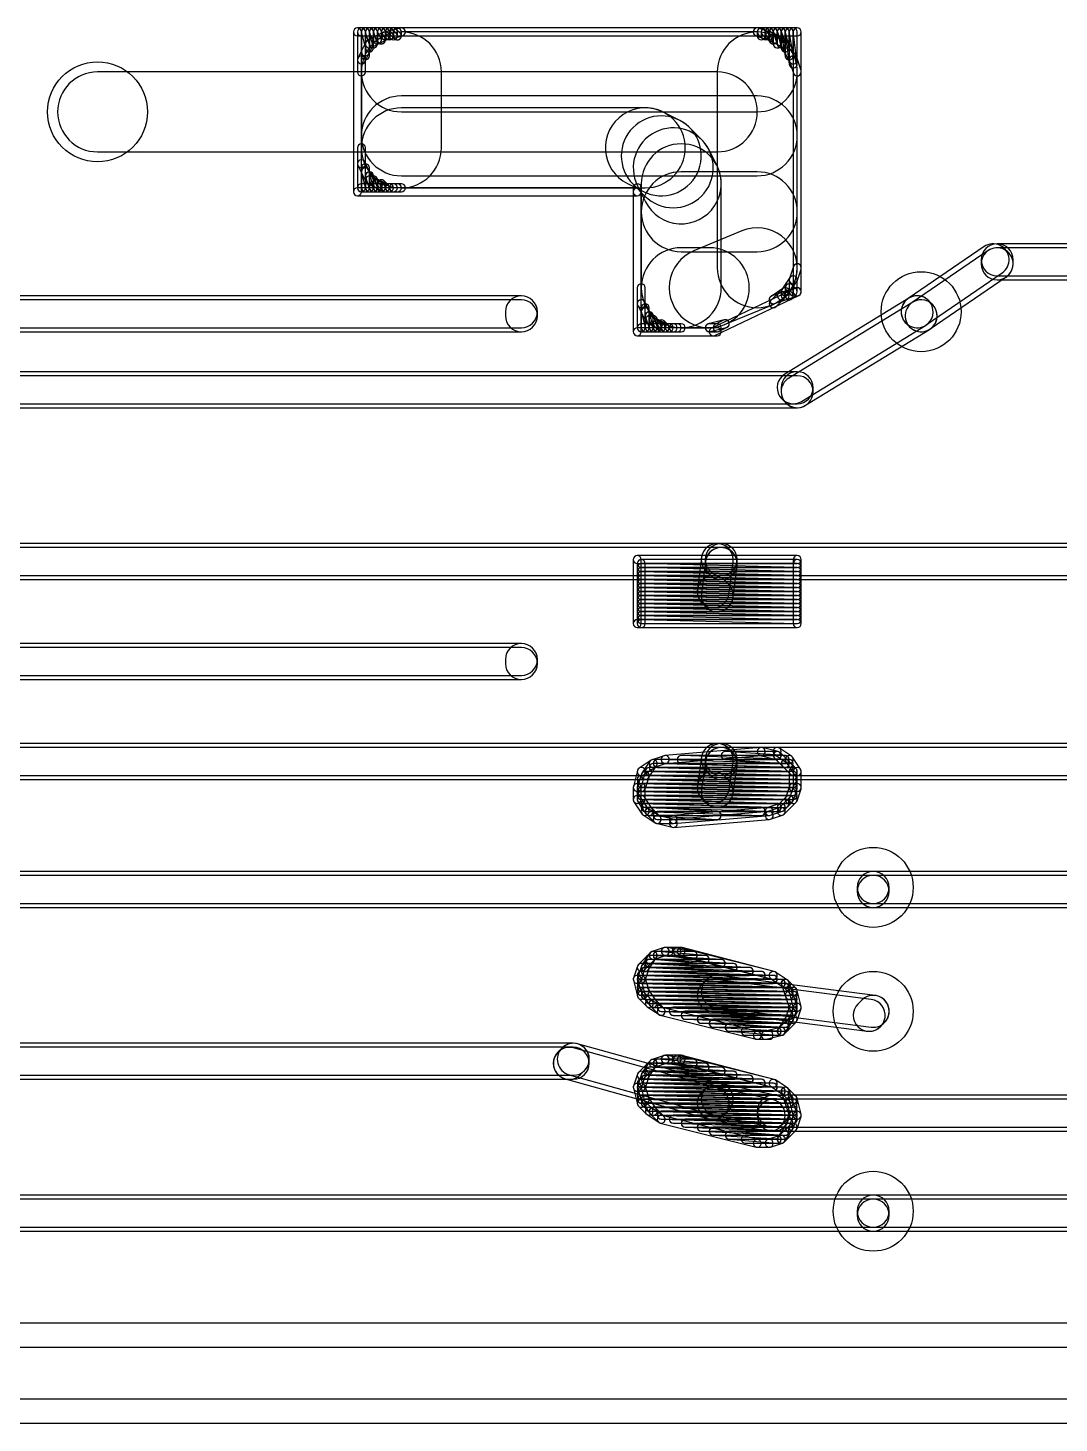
# Model space of a CAD drawing. Extents: x 2.7 to 76.1, y 3.1 to 47.6.
# Drawn here: x 41.32 to 47.87, y 37.28 to 46.14 of the extents above; entities that cross this region are included whole.
import ezdxf

# ---------------------------------------------------------------- set-up
doc = ezdxf.new("R2010")
doc.units = 0

msp = doc.modelspace()

# ---------------------------------------------------------------- linework, layer by layer
for points in [[(46.2026, 46.1423), (43.4086, 46.1423, 1), (43.4086, 46.09145), (46.2026, 46.09145, 1)], [(43.383175, 46.116875), (43.383175, 45.100875, 1), (43.434025, 45.100875), (43.434025, 46.116875, 1)], [(43.688, 46.1423), (43.434, 46.1423, 1), (43.434, 46.09145), (43.688, 46.09145, 1)], [(43.408575, 46.116875), (43.408575, 45.862875, 1), (43.459425, 45.862875), (43.459425, 46.116875, 1)], [(43.43473, 46.110705), (43.46013, 46.009105, 1), (43.509465, 46.02144), (43.484065, 46.12304, 1)], [(43.484825, 45.964475), (43.484825, 46.116875, 1), (43.433975, 46.116875), (43.433975, 45.964475, 1)], [(43.433975, 46.116875), (43.433975, 45.989875, 1), (43.484825, 45.989875), (43.484825, 46.116875, 1)], [(43.484825, 45.989875), (43.484825, 46.116875, 1), (43.433975, 46.116875), (43.433975, 45.989875, 1)], [(45.9486, 46.1169), (43.688, 46.1169, 1), (43.688, 45.60885), (45.9486, 45.60885, 1)], [(43.433975, 45.862875), (43.433975, 45.380275, 1), (43.942025, 45.380275), (43.942025, 45.862875, 1)], [(43.460675, 46.10883), (43.486075, 46.03263, 1), (43.53432, 46.048715), (43.50892, 46.124915, 1)], [(43.49617, 46.01793), (43.59777, 46.06873, 1), (43.575025, 46.114215), (43.473425, 46.063415, 1)], [(43.510225, 46.015275), (43.510225, 46.116875, 1), (43.459375, 46.116875), (43.459375, 46.015275, 1)], [(43.487455, 46.1055), (43.512855, 46.0547, 1), (43.55834, 46.077445), (43.53294, 46.128245, 1)], [(43.535625, 46.040675), (43.535625, 46.116875, 1), (43.484775, 46.116875), (43.484775, 46.040675, 1)], [(43.512855, 46.1055), (43.538255, 46.0547, 1), (43.58374, 46.077445), (43.55834, 46.128245, 1)], [(43.561025, 46.066075), (43.561025, 46.116875, 1), (43.510175, 46.116875), (43.510175, 46.066075, 1)], [(43.54302, 46.098895), (43.56842, 46.073495, 1), (43.604375, 46.10945), (43.578975, 46.13485, 1)], [(43.586425, 46.066075), (43.586425, 46.116875, 1), (43.535575, 46.116875), (43.535575, 46.066075, 1)], [(43.592565, 46.066805), (43.694165, 46.092205, 1), (43.68183, 46.14154), (43.58023, 46.11614, 1)], [(43.56842, 46.098895), (43.59382, 46.073495, 1), (43.629775, 46.10945), (43.604375, 46.13485, 1)], [(43.611825, 46.091475), (43.611825, 46.116875, 1), (43.560975, 46.116875), (43.560975, 46.091475, 1)], [(43.59382, 46.098895), (43.61922, 46.073495, 1), (43.655175, 46.10945), (43.629775, 46.13485, 1)], [(43.637225, 46.091475), (43.637225, 46.116875, 1), (43.586375, 46.116875), (43.586375, 46.091475, 1)], [(43.61922, 46.098895), (43.64462, 46.073495, 1), (43.680575, 46.10945), (43.655175, 46.13485, 1)], [(43.662625, 46.091475), (43.662625, 46.116875, 1), (43.611775, 46.116875), (43.611775, 46.091475, 1)], [(43.688025, 46.091475), (43.688025, 46.116875, 1), (43.637175, 46.116875), (43.637175, 46.091475, 1)], [(46.202625, 44.618275), (46.202625, 45.862875, 1), (45.694575, 45.862875), (45.694575, 44.618275, 1)], [(45.940555, 46.09275), (46.016755, 46.06735, 1), (46.03284, 46.115595), (45.95664, 46.140995, 1)], [(46.2026, 46.1423), (45.9486, 46.1423, 1), (45.9486, 46.09145), (46.2026, 46.09145, 1)], [(45.95602, 46.098895), (45.98142, 46.073495, 1), (46.017375, 46.10945), (45.991975, 46.13485, 1)], [(45.999425, 46.091475), (45.999425, 46.116875, 1), (45.948575, 46.116875), (45.948575, 46.091475, 1)], [(45.948575, 46.116875), (45.948575, 46.091475, 1), (45.999425, 46.091475), (45.999425, 46.116875, 1)], [(45.999425, 46.091475), (45.999425, 46.116875, 1), (45.948575, 46.116875), (45.948575, 46.091475, 1)], [(45.98142, 46.098895), (46.00682, 46.073495, 1), (46.042775, 46.10945), (46.017375, 46.13485, 1)], [(46.024825, 46.091475), (46.024825, 46.116875, 1), (45.973975, 46.116875), (45.973975, 46.091475, 1)], [(46.002055, 46.1055), (46.027455, 46.0547, 1), (46.07294, 46.077445), (46.04754, 46.128245, 1)], [(46.013425, 46.06873), (46.115025, 46.01793, 1), (46.13777, 46.063415), (46.03617, 46.114215, 1)], [(46.050225, 46.091475), (46.050225, 46.116875, 1), (45.999375, 46.116875), (45.999375, 46.091475, 1)], [(46.026075, 46.10883), (46.051475, 46.03263, 1), (46.09972, 46.048715), (46.07432, 46.124915, 1)], [(46.075625, 46.066075), (46.075625, 46.116875, 1), (46.024775, 46.116875), (46.024775, 46.066075, 1)], [(46.051475, 46.10883), (46.076875, 46.03263, 1), (46.12512, 46.048715), (46.09972, 46.124915, 1)], [(46.101025, 46.040675), (46.101025, 46.116875, 1), (46.050175, 46.116875), (46.050175, 46.040675, 1)], [(46.07633, 46.110705), (46.10173, 46.009105, 1), (46.151065, 46.02144), (46.125665, 46.12304, 1)], [(46.126425, 46.040675), (46.126425, 46.116875, 1), (46.075575, 46.116875), (46.075575, 46.040675, 1)], [(46.10132, 46.112695), (46.12672, 45.960295, 1), (46.176875, 45.96865), (46.151475, 46.12105, 1)], [(46.151825, 46.015275), (46.151825, 46.116875, 1), (46.100975, 46.116875), (46.100975, 46.015275, 1)], [(46.12657, 46.11372), (46.15197, 45.91052, 1), (46.202425, 45.916825), (46.177025, 46.120025, 1)], [(46.177225, 45.964475), (46.177225, 46.116875, 1), (46.126375, 46.116875), (46.126375, 45.964475, 1)], [(46.202625, 45.913675), (46.202625, 46.116875, 1), (46.151775, 46.116875), (46.151775, 45.913675, 1)], [(46.228025, 44.465875), (46.228025, 46.116875, 1), (46.177175, 46.116875), (46.177175, 44.465875, 1)], [(46.228025, 45.862875), (46.228025, 46.116875, 1), (46.177175, 46.116875), (46.177175, 45.862875, 1)], [(43.45674, 45.9277), (43.50754, 46.0293, 1), (43.462055, 46.052045), (43.411255, 45.950445, 1)], [(46.103655, 46.0293), (46.154455, 45.9277, 1), (46.19994, 45.950445), (46.14914, 46.052045, 1)], [(43.459425, 45.862875), (43.459425, 45.939075, 1), (43.408575, 45.939075), (43.408575, 45.862875, 1)], [(46.153075, 45.93103), (46.178475, 45.85483, 1), (46.22672, 45.870915), (46.20132, 45.947115, 1)], [(41.7576, 45.35485), (45.6946, 45.35485, 1), (45.6946, 45.8629), (41.7576, 45.8629, 1)], [(43.688, 45.20245), (45.9486, 45.20245, 1), (45.9486, 45.7105), (43.688, 45.7105, 1)], [(43.688, 45.12625), (45.2374, 45.12625, 1), (45.2374, 45.6343), (43.688, 45.6343, 1)], [(45.123795, 45.153065), (45.225395, 45.102265, 1), (45.4526, 45.55668), (45.351, 45.60748, 1)], [(45.159375, 45.14985), (45.235575, 45.07365, 1), (45.59482, 45.432895), (45.51862, 45.509095, 1)], [(45.18799, 45.13967), (45.23879, 45.03807, 1), (45.693205, 45.265275), (45.642405, 45.366875, 1)], [(43.459425, 45.278675), (43.459425, 45.380275, 1), (43.408575, 45.380275), (43.408575, 45.278675, 1)], [(43.408575, 45.380275), (43.408575, 45.126275, 1), (43.459425, 45.126275), (43.459425, 45.380275, 1)], [(45.211975, 45.151675), (45.211975, 44.491275, 1), (45.720025, 44.491275), (45.720025, 45.151675, 1)], [(43.50754, 45.188445), (43.45674, 45.290045, 1), (43.411255, 45.2673), (43.462055, 45.1657, 1)], [(43.43473, 45.221705), (43.46013, 45.120105, 1), (43.509465, 45.13244), (43.484065, 45.23404, 1)], [(43.484825, 45.126275), (43.484825, 45.253275, 1), (43.433975, 45.253275), (43.433975, 45.126275, 1)], [(43.433975, 45.253275), (43.433975, 45.126275, 1), (43.484825, 45.126275), (43.484825, 45.253275, 1)], [(43.484825, 45.126275), (43.484825, 45.227875, 1), (43.433975, 45.227875), (43.433975, 45.126275, 1)], [(43.460675, 45.19443), (43.486075, 45.11823, 1), (43.53432, 45.134315), (43.50892, 45.210515, 1)], [(43.510225, 45.126275), (43.510225, 45.202475, 1), (43.459375, 45.202475), (43.459375, 45.126275, 1)], [(45.466, 44.71985), (45.9486, 44.71985, 1), (45.9486, 45.2279), (45.466, 45.2279, 1)], [(43.4086, 45.07545), (45.1866, 45.07545, 1), (45.1866, 45.1263), (43.4086, 45.1263, 1)], [(43.434, 45.10085), (43.688, 45.10085, 1), (43.688, 45.1517), (43.434, 45.1517, 1)], [(43.59777, 45.149015), (43.49617, 45.199815, 1), (43.473425, 45.15433), (43.575025, 45.10353, 1)], [(43.487455, 45.1657), (43.512855, 45.1149, 1), (43.55834, 45.137645), (43.53294, 45.188445, 1)], [(43.535625, 45.126275), (43.535625, 45.177075, 1), (43.484775, 45.177075), (43.484775, 45.126275, 1)], [(43.51762, 45.133695), (43.54302, 45.108295, 1), (43.578975, 45.14425), (43.553575, 45.16965, 1)], [(43.561025, 45.126275), (43.561025, 45.151675, 1), (43.510175, 45.151675), (43.510175, 45.126275, 1)], [(43.54302, 45.133695), (43.56842, 45.108295, 1), (43.604375, 45.14425), (43.578975, 45.16965, 1)], [(43.586425, 45.126275), (43.586425, 45.151675, 1), (43.535575, 45.151675), (43.535575, 45.126275, 1)], [(43.5864, 45.10085), (43.6118, 45.10085, 1), (43.6118, 45.1517), (43.5864, 45.1517, 1)], [(43.688, 45.1517), (43.5864, 45.1517, 1), (43.5864, 45.10085), (43.688, 45.10085, 1)], [(43.6118, 45.10085), (43.6372, 45.10085, 1), (43.6372, 45.1517), (43.6118, 45.1517, 1)], [(43.6372, 45.10085), (43.6626, 45.10085, 1), (43.6626, 45.1517), (43.6372, 45.1517, 1)], [(45.212025, 45.100875), (45.212025, 45.126275, 1), (45.161175, 45.126275), (45.161175, 45.100875, 1)], [(45.161175, 45.126275), (45.161175, 45.100875, 1), (45.212025, 45.100875), (45.212025, 45.126275, 1)], [(45.161175, 45.100875), (45.161175, 44.211875, 1), (45.212025, 44.211875), (45.212025, 45.100875, 1)], [(45.7415, 44.25679), (46.0463, 44.38379, 1), (45.850895, 44.852755), (45.546095, 44.725755, 1)], [(47.38981, 44.752945), (46.90721, 44.422745, 1), (47.021985, 44.255), (47.504585, 44.5852, 1)], [(51.1302, 44.7707), (47.4726, 44.7707, 1), (47.4726, 44.56745), (51.1302, 44.56745, 1)], [(47.370975, 44.669075), (47.370975, 44.643675, 1), (47.574225, 44.643675), (47.574225, 44.669075, 1)], [(45.466, 44.23725), (45.6438, 44.23725, 1), (45.6438, 44.7453), (45.466, 44.7453, 1)], [(47.047385, 44.2296), (47.529985, 44.5598, 1), (47.41521, 44.727545), (46.93261, 44.397345, 1)], [(47.4726, 44.54205), (51.1302, 44.54205, 1), (51.1302, 44.7453), (47.4726, 44.7453, 1)], [(46.178475, 44.626315), (46.153075, 44.550115, 1), (46.20132, 44.53403), (46.22672, 44.61023, 1)], [(46.228025, 44.465875), (46.228025, 44.618275, 1), (46.177175, 44.618275), (46.177175, 44.465875, 1)], [(45.237425, 44.389675), (45.237425, 44.491275, 1), (45.186575, 44.491275), (45.186575, 44.389675, 1)], [(45.186575, 44.491275), (45.186575, 44.237275, 1), (45.237425, 44.237275), (45.237425, 44.491275, 1)], [(46.156045, 44.556175), (46.105245, 44.479975, 1), (46.14755, 44.45177), (46.19835, 44.52797, 1)], [(46.13382, 44.473295), (46.15922, 44.447895, 1), (46.195175, 44.48385), (46.169775, 44.50925, 1)], [(46.177225, 44.440475), (46.177225, 44.491275, 1), (46.126375, 44.491275), (46.126375, 44.440475, 1)], [(46.202625, 44.465875), (46.202625, 44.542075, 1), (46.151775, 44.542075), (46.151775, 44.465875, 1)], [(44.45, 44.4405), (39.0652, 44.4405, 1), (39.0652, 44.23725), (44.45, 44.23725, 1)], [(39.0652, 44.21185), (44.45, 44.21185, 1), (44.45, 44.4151), (39.0652, 44.4151, 1)], [(44.551625, 44.313475), (44.551625, 44.338875, 1), (44.348375, 44.338875), (44.348375, 44.313475, 1)], [(45.28554, 44.299445), (45.23474, 44.401045, 1), (45.189255, 44.3783), (45.240055, 44.2767, 1)], [(45.68013, 44.188915), (46.21353, 44.442915, 1), (46.191665, 44.48883), (45.658265, 44.23483, 1)], [(46.05824, 44.39095), (46.21064, 44.44175, 1), (46.194555, 44.489995), (46.042155, 44.439195, 1)], [(46.068175, 44.371695), (46.118975, 44.422495, 1), (46.08302, 44.45845), (46.03222, 44.40765, 1)], [(46.112295, 44.487025), (46.036095, 44.436225, 1), (46.0643, 44.39392), (46.1405, 44.44472, 1)], [(46.91149, 44.42552), (46.12409, 43.94292, 1), (46.230305, 43.769625), (47.017705, 44.252225, 1)], [(46.101, 44.41505), (46.1264, 44.41505, 1), (46.1264, 44.4659), (46.101, 44.4659, 1)], [(46.255705, 43.744225), (47.043105, 44.226825, 1), (46.93689, 44.40012), (46.14949, 43.91752, 1)], [(46.10842, 44.447895), (46.13382, 44.422495, 1), (46.169775, 44.45845), (46.144375, 44.48385, 1)], [(46.151825, 44.440475), (46.151825, 44.465875, 1), (46.100975, 44.465875), (46.100975, 44.440475, 1)], [(47.061855, 44.38533), (47.036455, 44.41073, 1), (46.89274, 44.267015), (46.91814, 44.241615, 1)], [(46.89274, 44.267015), (46.91814, 44.241615, 1), (47.061855, 44.38533), (47.036455, 44.41073, 1)], [(45.21273, 44.332705), (45.23813, 44.231105, 1), (45.287465, 44.24344), (45.262065, 44.34504, 1)], [(45.262825, 44.237275), (45.262825, 44.364275, 1), (45.211975, 44.364275), (45.211975, 44.237275, 1)], [(45.211975, 44.364275), (45.211975, 44.237275, 1), (45.262825, 44.237275), (45.262825, 44.364275, 1)], [(45.262825, 44.237275), (45.262825, 44.338875, 1), (45.211975, 44.338875), (45.211975, 44.237275, 1)], [(45.238675, 44.30543), (45.264075, 44.22923, 1), (45.31232, 44.245315), (45.28692, 44.321515, 1)], [(45.288225, 44.237275), (45.288225, 44.313475, 1), (45.237375, 44.313475), (45.237375, 44.237275, 1)], [(45.1866, 44.18645), (45.6946, 44.18645, 1), (45.6946, 44.2373), (45.1866, 44.2373, 1)], [(45.212, 44.21185), (45.466, 44.21185, 1), (45.466, 44.2627), (45.212, 44.2627, 1)], [(45.37577, 44.260015), (45.27417, 44.310815, 1), (45.251425, 44.26533), (45.353025, 44.21453, 1)], [(45.265455, 44.2767), (45.290855, 44.2259, 1), (45.33634, 44.248645), (45.31094, 44.299445, 1)], [(45.313625, 44.237275), (45.313625, 44.288075, 1), (45.262775, 44.288075), (45.262775, 44.237275, 1)], [(45.29562, 44.244695), (45.32102, 44.219295, 1), (45.356975, 44.25525), (45.331575, 44.28065, 1)], [(45.339025, 44.237275), (45.339025, 44.262675, 1), (45.288175, 44.262675), (45.288175, 44.237275, 1)], [(45.32102, 44.244695), (45.34642, 44.219295, 1), (45.382375, 44.25525), (45.356975, 44.28065, 1)], [(45.364425, 44.237275), (45.364425, 44.262675, 1), (45.313575, 44.262675), (45.313575, 44.237275, 1)], [(45.3644, 44.21185), (45.3898, 44.21185, 1), (45.3898, 44.2627), (45.3644, 44.2627, 1)], [(45.466, 44.2627), (45.3644, 44.2627, 1), (45.3644, 44.21185), (45.466, 44.21185, 1)], [(45.3898, 44.21185), (45.4152, 44.21185, 1), (45.4152, 44.2627), (45.3898, 44.2627, 1)], [(45.4152, 44.21185), (45.4406, 44.21185, 1), (45.4406, 44.2627), (45.4152, 44.2627, 1)], [(45.73923, 44.28734), (45.63763, 44.26194, 1), (45.649965, 44.212605), (45.751565, 44.238005, 1)], [(45.6438, 44.21185), (45.6946, 44.21185, 1), (45.6946, 44.2627), (45.6438, 44.2627, 1)], [(45.70597, 44.21453), (45.75677, 44.23993, 1), (45.734025, 44.285415), (45.683225, 44.260015, 1)], [(46.2026, 43.9579), (38.5826, 43.9579, 1), (38.5826, 43.75465), (46.2026, 43.75465, 1)], [(38.5826, 43.72925), (46.2026, 43.72925, 1), (46.2026, 43.9325), (38.5826, 43.9325, 1)], [(46.304225, 43.830875), (46.304225, 43.856275, 1), (46.100975, 43.856275), (46.100975, 43.830875, 1)], [(45.72, 42.8657), (36.6776, 42.8657, 1), (36.6776, 42.66245), (45.72, 42.66245, 1)], [(36.6776, 42.63705), (45.72, 42.63705, 1), (45.72, 42.8403), (36.6776, 42.8403, 1)], [(45.593755, 42.77668), (45.568355, 42.57348, 1), (45.77004, 42.548265), (45.79544, 42.751465, 1)], [(45.593755, 42.77668), (45.568355, 42.57348, 1), (45.77004, 42.548265), (45.79544, 42.751465, 1)], [(45.79544, 42.522865), (45.82084, 42.726065, 1), (45.619155, 42.75128), (45.593755, 42.54808, 1)], [(45.79544, 42.522865), (45.82084, 42.726065, 1), (45.619155, 42.75128), (45.593755, 42.54808, 1)], [(45.791855, 42.81053), (45.766455, 42.83593, 1), (45.62274, 42.692215), (45.64814, 42.666815, 1)], [(45.821625, 42.738675), (45.821625, 42.764075, 1), (45.618375, 42.764075), (45.618375, 42.738675, 1)], [(49.8602, 42.8657), (45.72, 42.8657, 1), (45.72, 42.66245), (49.8602, 42.66245, 1)], [(45.72, 42.63705), (49.8602, 42.63705, 1), (49.8602, 42.8403), (45.72, 42.8403, 1)], [(46.2026, 42.7895), (45.1866, 42.7895, 1), (45.1866, 42.73865), (46.2026, 42.73865, 1)], [(45.161175, 42.764075), (45.161175, 42.357675, 1), (45.212025, 42.357675), (45.212025, 42.764075, 1)], [(46.20325, 42.71329), (45.21265, 42.73869, 1), (45.211345, 42.687855), (46.201945, 42.662455, 1)], [(46.2026, 42.7641), (45.212, 42.7641, 1), (45.212, 42.71325), (46.2026, 42.71325, 1)], [(45.186575, 42.738675), (45.186575, 42.357675, 1), (45.237425, 42.357675), (45.237425, 42.738675, 1)], [(45.212, 42.68785), (46.2026, 42.68785, 1), (46.2026, 42.7387), (45.212, 42.7387, 1)], [(46.228025, 42.357675), (46.228025, 42.764075, 1), (46.177175, 42.764075), (46.177175, 42.357675, 1)], [(46.228025, 42.357675), (46.228025, 42.738675, 1), (46.177175, 42.738675), (46.177175, 42.357675, 1)], [(46.20325, 42.68789), (45.21265, 42.71329, 1), (45.211345, 42.662455), (46.201945, 42.637055, 1)], [(46.20325, 42.66249), (45.21265, 42.68789, 1), (45.211345, 42.637055), (46.201945, 42.611655, 1)], [(46.20325, 42.63709), (45.21265, 42.66249, 1), (45.211345, 42.611655), (46.201945, 42.586255, 1)], [(45.212, 42.66245), (46.2026, 42.66245, 1), (46.2026, 42.7133), (45.212, 42.7133, 1)], [(45.212, 42.63705), (46.2026, 42.63705, 1), (46.2026, 42.6879), (45.212, 42.6879, 1)], [(45.212, 42.61165), (46.2026, 42.61165, 1), (46.2026, 42.6625), (45.212, 42.6625, 1)], [(45.59734, 42.489015), (45.62274, 42.463615, 1), (45.766455, 42.60733), (45.741055, 42.63273, 1)], [(46.20325, 42.61169), (45.21265, 42.63709, 1), (45.211345, 42.586255), (46.201945, 42.560855, 1)], [(46.20325, 42.58629), (45.21265, 42.61169, 1), (45.211345, 42.560855), (46.201945, 42.535455, 1)], [(46.20325, 42.56089), (45.21265, 42.58629, 1), (45.211345, 42.535455), (46.201945, 42.510055, 1)], [(46.20325, 42.53549), (45.21265, 42.56089, 1), (45.211345, 42.510055), (46.201945, 42.484655, 1)], [(45.212, 42.58625), (46.2026, 42.58625, 1), (46.2026, 42.6371), (45.212, 42.6371, 1)], [(46.2026, 42.6371), (45.212, 42.6371, 1), (45.212, 42.58625), (46.2026, 42.58625, 1)], [(45.212, 42.58625), (46.2026, 42.58625, 1), (46.2026, 42.6371), (45.212, 42.6371, 1)], [(45.212, 42.56085), (46.2026, 42.56085, 1), (46.2026, 42.6117), (45.212, 42.6117, 1)], [(45.212, 42.53545), (46.2026, 42.53545, 1), (46.2026, 42.5863), (45.212, 42.5863, 1)], [(45.212, 42.51005), (46.2026, 42.51005, 1), (46.2026, 42.5609), (45.212, 42.5609, 1)], [(46.20325, 42.51009), (45.21265, 42.53549, 1), (45.211345, 42.484655), (46.201945, 42.459255, 1)], [(46.20325, 42.48469), (45.21265, 42.51009, 1), (45.211345, 42.459255), (46.201945, 42.433855, 1)], [(46.20325, 42.45929), (45.21265, 42.48469, 1), (45.211345, 42.433855), (46.201945, 42.408455, 1)], [(45.212, 42.48465), (46.2026, 42.48465, 1), (46.2026, 42.5355), (45.212, 42.5355, 1)], [(45.212, 42.45925), (46.2026, 42.45925, 1), (46.2026, 42.5101), (45.212, 42.5101, 1)], [(45.212, 42.43385), (46.2026, 42.43385, 1), (46.2026, 42.4847), (45.212, 42.4847, 1)], [(45.1866, 42.33225), (46.2026, 42.33225, 1), (46.2026, 42.3831), (45.1866, 42.3831, 1)], [(46.20325, 42.43389), (45.21265, 42.45929, 1), (45.211345, 42.408455), (46.201945, 42.383055, 1)], [(46.20325, 42.40849), (45.21265, 42.43389, 1), (45.211345, 42.383055), (46.201945, 42.357655, 1)], [(45.212, 42.40845), (46.2026, 42.40845, 1), (46.2026, 42.4593), (45.212, 42.4593, 1)], [(45.212, 42.38305), (46.2026, 42.38305, 1), (46.2026, 42.4339), (45.212, 42.4339, 1)], [(45.212, 42.35765), (46.2026, 42.35765, 1), (46.2026, 42.4085), (45.212, 42.4085, 1)], [(45.212, 42.33225), (46.2026, 42.33225, 1), (46.2026, 42.3831), (45.212, 42.3831, 1)], [(44.45, 42.2307), (39.0652, 42.2307, 1), (39.0652, 42.02745), (44.45, 42.02745, 1)], [(39.0652, 42.00205), (44.45, 42.00205, 1), (44.45, 42.2053), (39.0652, 42.2053, 1)], [(44.551625, 42.103675), (44.551625, 42.129075, 1), (44.348375, 42.129075), (44.348375, 42.103675, 1)], [(45.72, 41.5957), (37.3126, 41.5957, 1), (37.3126, 41.39245), (45.72, 41.39245, 1)], [(45.593995, 41.508445), (45.568595, 41.330645, 1), (45.7698, 41.3019), (45.7952, 41.4797, 1)], [(45.593995, 41.508445), (45.568595, 41.330645, 1), (45.7698, 41.3019), (45.7952, 41.4797, 1)], [(45.791855, 41.54053), (45.766455, 41.56593, 1), (45.62274, 41.422215), (45.64814, 41.396815, 1)], [(49.53, 41.5957), (45.72, 41.5957, 1), (45.72, 41.39245), (49.53, 41.39245, 1)], [(45.618375, 41.494075), (45.618375, 41.468675, 1), (45.821625, 41.468675), (45.821625, 41.494075, 1)], [(37.3126, 41.36705), (45.72, 41.36705, 1), (45.72, 41.5703), (37.3126, 41.5703, 1)], [(45.274095, 41.489825), (45.197895, 41.439025, 1), (45.2261, 41.39672), (45.3023, 41.44752, 1)], [(45.267045, 41.482775), (45.216245, 41.406575, 1), (45.25855, 41.37837), (45.30935, 41.45457, 1)], [(45.356355, 41.518195), (45.280155, 41.492795, 1), (45.29624, 41.44455), (45.37244, 41.46995, 1)], [(45.356355, 41.518195), (45.280155, 41.492795, 1), (45.29624, 41.44455), (45.37244, 41.46995, 1)], [(46.15257, 41.468685), (45.31437, 41.494085, 1), (45.312825, 41.44326), (46.151025, 41.41786, 1)], [(45.3136, 41.44325), (46.1518, 41.44325, 1), (46.1518, 41.4941), (45.3136, 41.4941, 1)], [(45.971885, 41.57021), (45.362285, 41.51941, 1), (45.36651, 41.468735), (45.97611, 41.519535, 1)], [(45.971885, 41.57021), (45.362285, 41.51941, 1), (45.36651, 41.468735), (45.97611, 41.519535, 1)], [(46.15274, 41.49408), (45.46694, 41.51948, 1), (45.465055, 41.468665), (46.150855, 41.443265, 1)], [(45.466, 41.46865), (46.1264, 41.46865, 1), (46.1264, 41.5195), (45.466, 41.5195, 1)], [(45.7952, 41.2765), (45.8206, 41.4543, 1), (45.619395, 41.483045), (45.593995, 41.305245, 1)], [(45.7952, 41.2765), (45.8206, 41.4543, 1), (45.619395, 41.483045), (45.593995, 41.305245, 1)], [(45.72, 41.36705), (49.53, 41.36705, 1), (49.53, 41.5703), (45.72, 41.5703, 1)], [(46.12809, 41.51944), (45.74709, 41.54484, 1), (45.743705, 41.494105), (46.124705, 41.468705, 1)], [(45.7454, 41.49405), (46.0756, 41.49405, 1), (46.0756, 41.5449), (45.7454, 41.5449, 1)], [(46.081765, 41.54414), (45.980165, 41.56954, 1), (45.96783, 41.520205), (46.06943, 41.494805, 1)], [(46.0756, 41.5703), (45.974, 41.5703, 1), (45.974, 41.51945), (46.0756, 41.51945, 1)], [(46.144375, 41.48665), (46.093575, 41.53745, 1), (46.05762, 41.501495), (46.10842, 41.450695, 1)], [(46.1659, 41.515225), (46.0897, 41.566025, 1), (46.061495, 41.52372), (46.137695, 41.47292, 1)], [(46.195175, 41.43585), (46.144375, 41.48665, 1), (46.10842, 41.450695), (46.15922, 41.399895, 1)], [(46.22375, 41.431975), (46.17295, 41.508175, 1), (46.130645, 41.47997), (46.181445, 41.40377, 1)], [(45.18733, 41.42404), (45.16193, 41.32244, 1), (45.211265, 41.310105), (45.236665, 41.411705, 1)], [(45.213275, 41.400515), (45.187875, 41.324315, 1), (45.23612, 41.30823), (45.26152, 41.38443, 1)], [(46.177885, 41.39249), (45.238085, 41.41789, 1), (45.23671, 41.367055), (46.17651, 41.341655, 1)], [(45.2374, 41.36705), (46.1772, 41.36705, 1), (46.1772, 41.4179), (45.2374, 41.4179, 1)], [(46.177905, 41.41789), (45.263505, 41.44329, 1), (45.26209, 41.392455), (46.17649, 41.367055, 1)], [(45.2628, 41.39245), (46.1772, 41.39245, 1), (46.1772, 41.4433), (45.2628, 41.4433, 1)], [(45.2882, 41.41785), (46.1518, 41.41785, 1), (46.1518, 41.4687), (45.2882, 41.4687, 1)], [(46.177925, 41.443285), (45.288925, 41.468685, 1), (45.28747, 41.41786), (46.17647, 41.39246, 1)], [(45.59734, 41.244415), (45.62274, 41.219015, 1), (45.766455, 41.36273), (45.741055, 41.38813, 1)], [(46.202625, 41.316275), (46.202625, 41.417875, 1), (46.151775, 41.417875), (46.151775, 41.316275, 1)], [(46.228025, 41.316275), (46.228025, 41.417875, 1), (46.177175, 41.417875), (46.177175, 41.316275, 1)], [(45.161175, 41.316275), (45.161175, 41.240075, 1), (45.212025, 41.240075), (45.212025, 41.316275, 1)], [(46.177865, 41.36709), (45.212665, 41.39249, 1), (45.21133, 41.341655), (46.17653, 41.316255, 1)], [(46.177865, 41.34169), (45.212665, 41.36709, 1), (45.21133, 41.316255), (46.17653, 41.290855, 1)], [(46.177865, 41.31629), (45.212665, 41.34169, 1), (45.21133, 41.290855), (46.17653, 41.265455, 1)], [(46.177865, 41.29089), (45.212665, 41.31629, 1), (45.21133, 41.265455), (46.17653, 41.240055, 1)], [(45.212, 41.34165), (46.1772, 41.34165, 1), (46.1772, 41.3925), (45.212, 41.3925, 1)], [(45.212, 41.31625), (46.1772, 41.31625, 1), (46.1772, 41.3671), (45.212, 41.3671, 1)], [(45.212, 41.29085), (46.1772, 41.29085, 1), (46.1772, 41.3417), (45.212, 41.3417, 1)], [(45.186575, 41.316275), (45.186575, 41.240075, 1), (45.237425, 41.240075), (45.237425, 41.316275, 1)], [(45.212, 41.26545), (46.1772, 41.26545, 1), (46.1772, 41.3163), (45.212, 41.3163, 1)], [(46.17592, 41.23203), (46.20132, 41.30823, 1), (46.153075, 41.324315), (46.127675, 41.248115, 1)], [(46.20132, 41.23203), (46.22672, 41.30823, 1), (46.178475, 41.324315), (46.153075, 41.248115, 1)], [(45.165445, 41.22597), (45.216245, 41.14977, 1), (45.25855, 41.177975), (45.20775, 41.254175, 1)], [(46.127105, 41.24009), (45.212705, 41.26549, 1), (45.21129, 41.214655), (46.12569, 41.189255, 1)], [(46.152485, 41.26549), (45.212685, 41.29089, 1), (45.21131, 41.240055), (46.15111, 41.214655, 1)], [(45.212, 41.24005), (46.1772, 41.24005, 1), (46.1772, 41.2909), (45.212, 41.2909, 1)], [(45.212, 41.21465), (46.1518, 41.21465, 1), (46.1518, 41.2655), (45.212, 41.2655, 1)], [(46.1518, 41.2655), (45.212, 41.2655, 1), (45.212, 41.21465), (46.1518, 41.21465, 1)], [(45.212, 41.21465), (46.1518, 41.21465, 1), (46.1518, 41.2655), (45.212, 41.2655, 1)], [(45.190845, 41.22597), (45.241645, 41.14977, 1), (45.28395, 41.177975), (45.23315, 41.254175, 1)], [(46.07637, 41.214685), (45.23817, 41.240085, 1), (45.236625, 41.18926), (46.074825, 41.16386, 1)], [(45.2374, 41.18925), (46.1264, 41.18925, 1), (46.1264, 41.2401), (45.2374, 41.2401, 1)], [(46.118975, 41.171295), (46.169775, 41.222095, 1), (46.13382, 41.25805), (46.08302, 41.20725, 1)], [(46.118975, 41.145895), (46.195175, 41.222095, 1), (46.15922, 41.25805), (46.08302, 41.18185, 1)], [(45.2374, 41.16385), (46.0756, 41.16385, 1), (46.0756, 41.2147), (45.2374, 41.2147, 1)], [(45.974875, 41.18928), (45.238275, 41.21468, 1), (45.23652, 41.163865), (45.97312, 41.138465, 1)], [(45.223295, 41.14272), (45.299495, 41.09192, 1), (45.3277, 41.134225), (45.2515, 41.185025, 1)], [(45.69609, 41.163855), (45.26429, 41.189255, 1), (45.261305, 41.13849), (45.693105, 41.11309, 1)], [(45.24482, 41.145895), (45.29562, 41.095095, 1), (45.331575, 41.13105), (45.280775, 41.18185, 1)], [(45.2628, 41.13845), (45.974, 41.13845, 1), (45.974, 41.1893), (45.2628, 41.1893, 1)], [(45.30743, 41.088405), (45.40903, 41.063005, 1), (45.421365, 41.11234), (45.319765, 41.13774, 1)], [(45.3136, 41.11305), (45.6946, 41.11305, 1), (45.6946, 41.1639), (45.3136, 41.1639, 1)], [(45.3136, 41.08765), (45.4152, 41.08765, 1), (45.4152, 41.1385), (45.3136, 41.1385, 1)], [(45.41731, 41.087735), (46.02691, 41.138535, 1), (46.022685, 41.18921), (45.413085, 41.13841, 1)], [(45.41731, 41.062335), (46.02691, 41.113135, 1), (46.022685, 41.16381), (45.413085, 41.11301, 1)], [(46.03284, 41.13975), (46.10904, 41.16515, 1), (46.092955, 41.213395), (46.016755, 41.187995, 1)], [(46.03284, 41.11435), (46.10904, 41.13975, 1), (46.092955, 41.187995), (46.016755, 41.162595, 1)], [(46.6852, 40.7829), (37.9476, 40.7829, 1), (37.9476, 40.57965), (46.6852, 40.57965, 1)], [(46.786825, 40.655875), (46.786825, 40.681275, 1), (46.583575, 40.681275), (46.583575, 40.655875, 1)], [(53.8226, 40.7829), (46.6852, 40.7829, 1), (46.6852, 40.57965), (53.8226, 40.57965, 1)], [(37.9476, 40.55425), (46.6852, 40.55425, 1), (46.6852, 40.7575), (37.9476, 40.7575, 1)], [(46.6852, 40.55425), (53.8226, 40.55425, 1), (53.8226, 40.7575), (46.6852, 40.7575, 1)], [(45.27022, 40.26745), (45.19402, 40.19125, 1), (45.229975, 40.155295), (45.306175, 40.231495, 1)], [(45.267045, 40.263575), (45.216245, 40.187375, 1), (45.25855, 40.15917), (45.30935, 40.23537, 1)], [(45.72141, 40.22406), (45.26421, 40.24946, 1), (45.261385, 40.198685), (45.718585, 40.173285, 1)], [(45.2628, 40.19865), (45.6184, 40.19865, 1), (45.6184, 40.2495), (45.2628, 40.2495, 1)], [(45.356355, 40.298995), (45.280155, 40.273595, 1), (45.29624, 40.22535), (45.37244, 40.25075, 1)], [(45.356355, 40.298995), (45.280155, 40.273595, 1), (45.29624, 40.22535), (45.37244, 40.25075, 1)], [(45.62051, 40.24941), (45.31571, 40.27481, 1), (45.311485, 40.224135), (45.616285, 40.198735, 1)], [(45.3136, 40.22405), (45.5422, 40.22405, 1), (45.5422, 40.2749), (45.3136, 40.2749, 1)], [(45.545795, 40.27464), (45.367995, 40.30004, 1), (45.3608, 40.249705), (45.5386, 40.224305, 1)], [(45.3644, 40.24945), (45.3898, 40.24945, 1), (45.3898, 40.3003), (45.3644, 40.3003, 1)], [(45.4406, 40.3003), (45.3644, 40.3003, 1), (45.3644, 40.24945), (45.4406, 40.24945, 1)], [(45.466, 40.3003), (45.3644, 40.3003, 1), (45.3644, 40.24945), (45.466, 40.24945, 1)], [(46.056365, 40.14714), (45.446765, 40.29954, 1), (45.43443, 40.250205), (46.04403, 40.097805, 1)], [(46.056615, 40.147075), (45.472415, 40.299475, 1), (45.45958, 40.25027), (46.04378, 40.09787, 1)], [(45.187875, 40.181315), (45.162475, 40.105115, 1), (45.21072, 40.08903), (45.23612, 40.16523, 1)], [(45.213275, 40.181315), (45.187875, 40.105115, 1), (45.23612, 40.08903), (45.26152, 40.16523, 1)], [(45.898775, 40.17328), (45.238375, 40.19868, 1), (45.23642, 40.147865), (45.89682, 40.122465, 1)], [(45.2374, 40.14785), (45.7962, 40.14785, 1), (45.7962, 40.1987), (45.2374, 40.1987, 1)], [(45.2374, 40.12245), (45.8978, 40.12245, 1), (45.8978, 40.1733), (45.2374, 40.1733, 1)], [(45.974875, 40.14788), (45.238275, 40.17328, 1), (45.23652, 40.122465), (45.97312, 40.097065, 1)], [(45.797405, 40.19867), (45.264005, 40.22407, 1), (45.26159, 40.173275), (45.79499, 40.147875, 1)], [(45.2628, 40.17325), (45.72, 40.17325, 1), (45.72, 40.2241), (45.2628, 40.2241, 1)], [(45.16193, 40.090905), (45.18733, 39.989305, 1), (45.236665, 40.00164), (45.211265, 40.10324, 1)], [(45.187875, 40.08903), (45.213275, 40.01283, 1), (45.26152, 40.028915), (45.23612, 40.105115, 1)], [(46.127105, 40.07169), (45.212705, 40.09709, 1), (45.21129, 40.046255), (46.12569, 40.020855, 1)], [(46.152485, 40.04629), (45.212685, 40.07169, 1), (45.21131, 40.020855), (46.15111, 39.995455, 1)], [(46.05097, 40.122485), (45.21277, 40.147885, 1), (45.211225, 40.09706), (46.049425, 40.07166, 1)], [(45.212, 40.09705), (45.974, 40.09705, 1), (45.974, 40.1479), (45.212, 40.1479, 1)], [(45.212, 40.07165), (46.0502, 40.07165, 1), (46.0502, 40.1225), (45.212, 40.1225, 1)], [(46.101725, 40.097085), (45.212725, 40.122485, 1), (45.21127, 40.07166), (46.10027, 40.04626, 1)], [(45.212, 40.04625), (46.101, 40.04625, 1), (46.101, 40.0971), (45.212, 40.0971, 1)], [(45.212, 40.02085), (46.1264, 40.02085, 1), (46.1264, 40.0717), (45.212, 40.0717, 1)], [(45.656275, 39.894675), (46.646875, 39.767675, 1), (46.67272, 39.96927), (45.68212, 40.09627, 1)], [(46.69812, 39.99467), (45.70752, 40.12167, 1), (45.681675, 39.920075), (46.672275, 39.793075, 1)], [(46.1405, 40.092825), (46.0643, 40.143625, 1), (46.036095, 40.10132), (46.112295, 40.05052, 1)], [(46.1405, 40.092825), (46.0643, 40.143625, 1), (46.036095, 40.10132), (46.112295, 40.05052, 1)], [(46.17592, 40.003515), (46.15052, 40.079715, 1), (46.102275, 40.06363), (46.127675, 39.98743, 1)], [(46.195175, 40.03885), (46.144375, 40.08965, 1), (46.10842, 40.053695), (46.15922, 40.002895, 1)], [(46.152485, 40.02089), (45.212685, 40.04629, 1), (45.21131, 39.995455), (46.15111, 39.970055, 1)], [(45.19402, 39.977495), (45.24482, 39.926695, 1), (45.280775, 39.96265), (45.229975, 40.01345, 1)], [(45.212, 39.99545), (46.1518, 39.99545, 1), (46.1518, 40.0463), (45.212, 40.0463, 1)], [(46.177885, 39.99549), (45.238085, 40.02089, 1), (45.23671, 39.970055), (46.17651, 39.944655, 1)], [(45.216245, 40.00677), (45.267045, 39.93057, 1), (45.30935, 39.958775), (45.25855, 40.034975, 1)], [(45.2374, 39.97005), (46.1772, 39.97005, 1), (46.1772, 40.0209), (45.2374, 40.0209, 1)], [(46.1772, 40.0209), (45.2374, 40.0209, 1), (45.2374, 39.97005), (46.1772, 39.97005, 1)], [(45.2374, 39.97005), (46.1518, 39.97005, 1), (46.1518, 40.0209), (45.2374, 40.0209, 1)], [(46.177905, 39.97009), (45.263505, 39.99549, 1), (45.26209, 39.944655), (46.17649, 39.919255, 1)], [(45.2628, 39.94465), (46.1772, 39.94465, 1), (46.1772, 39.9955), (45.2628, 39.9955, 1)], [(46.20132, 39.927315), (46.17592, 40.003515, 1), (46.127675, 39.98743), (46.153075, 39.91123, 1)], [(46.227265, 39.92544), (46.201865, 40.02704, 1), (46.15253, 40.014705), (46.17793, 39.913105, 1)], [(46.731655, 39.796615), (46.757055, 39.822015, 1), (46.61334, 39.96573), (46.58794, 39.94033, 1)], [(45.248695, 39.92352), (45.324895, 39.87272, 1), (45.3531, 39.915025), (45.2769, 39.965825, 1)], [(45.27022, 39.926695), (45.32102, 39.875895, 1), (45.356975, 39.91185), (45.306175, 39.96265, 1)], [(45.2882, 39.91925), (46.1772, 39.91925, 1), (46.1772, 39.9701), (45.2882, 39.9701, 1)], [(46.177925, 39.944685), (45.288925, 39.970085, 1), (45.28747, 39.91926), (46.17647, 39.89386, 1)], [(45.33283, 39.869205), (45.94243, 39.716805, 1), (45.954765, 39.76614), (45.345165, 39.91854, 1)], [(45.33283, 39.869205), (45.94243, 39.716805, 1), (45.954765, 39.76614), (45.345165, 39.91854, 1)], [(46.17797, 39.919285), (45.33977, 39.944685, 1), (45.338225, 39.89386), (46.176425, 39.86846, 1)], [(45.339, 39.89385), (46.1772, 39.89385, 1), (46.1772, 39.9447), (45.339, 39.9447, 1)], [(45.4152, 39.86845), (46.1772, 39.86845, 1), (46.1772, 39.9193), (45.4152, 39.9193, 1)], [(46.152675, 39.89388), (45.416075, 39.91928, 1), (45.41432, 39.868465), (46.15092, 39.843065, 1)], [(46.152775, 39.86848), (45.492375, 39.89388, 1), (45.49042, 39.843065), (46.15082, 39.817665, 1)], [(45.4914, 39.84305), (46.1518, 39.84305, 1), (46.1518, 39.8939), (45.4914, 39.8939, 1)], [(46.17592, 39.83503), (46.20132, 39.91123, 1), (46.153075, 39.927315), (46.127675, 39.851115, 1)], [(46.20132, 39.83503), (46.22672, 39.91123, 1), (46.178475, 39.927315), (46.153075, 39.851115, 1)], [(46.127605, 39.84307), (45.594205, 39.86847, 1), (45.59179, 39.817675), (46.12519, 39.792275, 1)], [(45.593, 39.81765), (46.1518, 39.81765, 1), (46.1518, 39.8685), (45.593, 39.8685, 1)], [(46.12781, 39.81766), (45.67061, 39.84306, 1), (45.667785, 39.792285), (46.124985, 39.766885, 1)], [(45.6692, 39.79225), (46.1264, 39.79225, 1), (46.1264, 39.8431), (45.6692, 39.8431, 1)], [(46.07771, 39.79221), (45.77291, 39.81761, 1), (45.768685, 39.766935), (46.073485, 39.741535, 1)], [(45.7708, 39.76685), (46.1264, 39.76685, 1), (46.1264, 39.8177), (45.7708, 39.8177, 1)], [(46.118975, 39.748895), (46.195175, 39.825095, 1), (46.15922, 39.86105), (46.08302, 39.78485, 1)], [(46.12215, 39.75277), (46.17295, 39.82897, 1), (46.130645, 39.857175), (46.079845, 39.780975, 1)], [(45.8724, 39.74145), (46.0756, 39.74145, 1), (46.0756, 39.7923), (45.8724, 39.7923, 1)], [(45.9486, 39.71605), (46.0248, 39.71605, 1), (46.0248, 39.7669), (45.9486, 39.7669, 1)], [(45.9486, 39.71605), (46.0248, 39.71605, 1), (46.0248, 39.7669), (45.9486, 39.7669, 1)], [(46.005565, 39.716805), (46.107165, 39.742205, 1), (46.09483, 39.79154), (45.99323, 39.76614, 1)], [(46.005565, 39.716805), (46.107165, 39.742205, 1), (46.09483, 39.79154), (45.99323, 39.76614, 1)], [(44.7802, 39.6907), (37.9476, 39.6907, 1), (37.9476, 39.48745), (44.7802, 39.48745, 1)], [(37.9476, 39.46205), (44.7802, 39.46205, 1), (44.7802, 39.6653), (37.9476, 39.6653, 1)], [(44.7276, 39.465755), (45.642, 39.211755, 1), (45.696395, 39.40759), (44.781995, 39.66159, 1)], [(44.70834, 39.66093), (44.68294, 39.63553, 1), (44.826655, 39.491815), (44.852055, 39.517215, 1)], [(45.721795, 39.43299), (44.807395, 39.68699, 1), (44.753, 39.491155), (45.6674, 39.237155, 1)], [(45.27022, 39.58165), (45.19402, 39.50545, 1), (45.229975, 39.469495), (45.306175, 39.545695, 1)], [(45.267045, 39.577775), (45.216245, 39.501575, 1), (45.25855, 39.47337), (45.30935, 39.54957, 1)], [(45.72141, 39.53826), (45.26421, 39.56366, 1), (45.261385, 39.512885), (45.718585, 39.487485, 1)], [(45.797405, 39.51287), (45.264005, 39.53827, 1), (45.26159, 39.487475), (45.79499, 39.462075, 1)], [(45.2628, 39.51285), (45.6184, 39.51285, 1), (45.6184, 39.5637), (45.2628, 39.5637, 1)], [(45.2628, 39.48745), (45.72, 39.48745, 1), (45.72, 39.5383), (45.2628, 39.5383, 1)], [(45.356355, 39.613195), (45.280155, 39.587795, 1), (45.29624, 39.53955), (45.37244, 39.56495, 1)], [(45.356355, 39.613195), (45.280155, 39.587795, 1), (45.29624, 39.53955), (45.37244, 39.56495, 1)], [(45.62051, 39.56361), (45.31571, 39.58901, 1), (45.311485, 39.538335), (45.616285, 39.512935, 1)], [(45.3136, 39.53825), (45.5422, 39.53825, 1), (45.5422, 39.5891), (45.3136, 39.5891, 1)], [(45.545795, 39.58884), (45.367995, 39.61424, 1), (45.3608, 39.563905), (45.5386, 39.538505, 1)], [(45.3644, 39.56365), (45.3898, 39.56365, 1), (45.3898, 39.6145), (45.3644, 39.6145, 1)], [(45.4406, 39.6145), (45.3644, 39.6145, 1), (45.3644, 39.56365), (45.4406, 39.56365, 1)], [(45.466, 39.6145), (45.3644, 39.6145, 1), (45.3644, 39.56365), (45.466, 39.56365, 1)], [(46.056365, 39.46134), (45.446765, 39.61374, 1), (45.43443, 39.564405), (46.04403, 39.412005, 1)], [(46.056615, 39.461275), (45.472415, 39.613675, 1), (45.45958, 39.56447), (46.04378, 39.41207, 1)], [(45.187875, 39.495515), (45.162475, 39.419315, 1), (45.21072, 39.40323), (45.23612, 39.47943, 1)], [(45.213275, 39.495515), (45.187875, 39.419315, 1), (45.23612, 39.40323), (45.26152, 39.47943, 1)], [(46.05097, 39.436685), (45.21277, 39.462085, 1), (45.211225, 39.41126), (46.049425, 39.38586, 1)], [(45.212, 39.41125), (45.974, 39.41125, 1), (45.974, 39.4621), (45.212, 39.4621, 1)], [(45.898775, 39.48748), (45.238375, 39.51288, 1), (45.23642, 39.462065), (45.89682, 39.436665, 1)], [(45.2374, 39.46205), (45.7962, 39.46205, 1), (45.7962, 39.5129), (45.2374, 39.5129, 1)], [(45.2374, 39.43665), (45.8978, 39.43665, 1), (45.8978, 39.4875), (45.2374, 39.4875, 1)], [(45.974875, 39.46208), (45.238275, 39.48748, 1), (45.23652, 39.436665), (45.97312, 39.411265, 1)], [(46.1405, 39.407025), (46.0643, 39.457825, 1), (46.036095, 39.41552), (46.112295, 39.36472, 1)], [(46.1405, 39.407025), (46.0643, 39.457825, 1), (46.036095, 39.41552), (46.112295, 39.36472, 1)], [(45.16193, 39.405105), (45.18733, 39.303505, 1), (45.236665, 39.31584), (45.211265, 39.41744, 1)], [(45.187875, 39.40323), (45.213275, 39.32703, 1), (45.26152, 39.343115), (45.23612, 39.419315, 1)], [(46.127105, 39.38589), (45.212705, 39.41129, 1), (45.21129, 39.360455), (46.12569, 39.335055, 1)], [(46.152485, 39.36049), (45.212685, 39.38589, 1), (45.21131, 39.335055), (46.15111, 39.309655, 1)], [(46.152485, 39.33509), (45.212685, 39.36049, 1), (45.21131, 39.309655), (46.15111, 39.284255, 1)], [(45.212, 39.38585), (46.0502, 39.38585, 1), (46.0502, 39.4367), (45.212, 39.4367, 1)], [(46.101725, 39.411285), (45.212725, 39.436685, 1), (45.21127, 39.38586), (46.10027, 39.36046, 1)], [(45.212, 39.36045), (46.101, 39.36045, 1), (46.101, 39.4113), (45.212, 39.4113, 1)], [(45.212, 39.33505), (46.1264, 39.33505, 1), (46.1264, 39.3859), (45.212, 39.3859, 1)], [(45.212, 39.30965), (46.1518, 39.30965, 1), (46.1518, 39.3605), (45.212, 39.3605, 1)], [(45.216245, 39.32097), (45.267045, 39.24477, 1), (45.30935, 39.272975), (45.25855, 39.349175, 1)], [(45.647905, 39.210305), (46.003505, 39.134105, 1), (46.04609, 39.33284), (45.69049, 39.40904, 1)], [(45.62274, 39.40693), (45.59734, 39.38153, 1), (45.741055, 39.237815), (45.766455, 39.263215, 1)], [(46.07149, 39.35824), (45.71589, 39.43444, 1), (45.673305, 39.235705), (46.028905, 39.159505, 1)], [(48.4124, 39.3605), (46.0502, 39.3605, 1), (46.0502, 39.15725), (48.4124, 39.15725, 1)], [(45.948575, 39.258875), (45.948575, 39.233475, 1), (46.151825, 39.233475), (46.151825, 39.258875, 1)], [(46.17592, 39.317715), (46.15052, 39.393915, 1), (46.102275, 39.37783), (46.127675, 39.30163, 1)], [(46.195175, 39.35305), (46.144375, 39.40385, 1), (46.10842, 39.367895), (46.15922, 39.317095, 1)], [(46.227265, 39.23964), (46.201865, 39.34124, 1), (46.15253, 39.328905), (46.17793, 39.227305, 1)], [(45.19402, 39.291695), (45.24482, 39.240895, 1), (45.280775, 39.27685), (45.229975, 39.32765, 1)], [(46.177885, 39.30969), (45.238085, 39.33509, 1), (45.23671, 39.284255), (46.17651, 39.258855, 1)], [(45.2374, 39.28425), (46.1772, 39.28425, 1), (46.1772, 39.3351), (45.2374, 39.3351, 1)], [(46.1772, 39.3351), (45.2374, 39.3351, 1), (45.2374, 39.28425), (46.1772, 39.28425, 1)], [(45.2374, 39.28425), (46.1518, 39.28425, 1), (46.1518, 39.3351), (45.2374, 39.3351, 1)], [(46.177905, 39.28429), (45.263505, 39.30969, 1), (45.26209, 39.258855), (46.17649, 39.233455, 1)], [(45.2628, 39.25885), (46.1772, 39.25885, 1), (46.1772, 39.3097), (45.2628, 39.3097, 1)], [(45.248695, 39.23772), (45.324895, 39.18692, 1), (45.3531, 39.229225), (45.2769, 39.280025, 1)], [(45.27022, 39.240895), (45.32102, 39.190095, 1), (45.356975, 39.22605), (45.306175, 39.27685, 1)], [(45.2882, 39.23345), (46.1772, 39.23345, 1), (46.1772, 39.2843), (45.2882, 39.2843, 1)], [(46.177925, 39.258885), (45.288925, 39.284285, 1), (45.28747, 39.23346), (46.17647, 39.20806, 1)], [(46.0502, 39.13185), (48.4124, 39.13185, 1), (48.4124, 39.3351), (46.0502, 39.3351, 1)], [(46.20132, 39.241515), (46.17592, 39.317715, 1), (46.127675, 39.30163), (46.153075, 39.22543, 1)], [(45.33283, 39.183405), (45.94243, 39.031005, 1), (45.954765, 39.08034), (45.345165, 39.23274, 1)], [(45.33283, 39.183405), (45.94243, 39.031005, 1), (45.954765, 39.08034), (45.345165, 39.23274, 1)], [(46.17797, 39.233485), (45.33977, 39.258885, 1), (45.338225, 39.20806), (46.176425, 39.18266, 1)], [(45.339, 39.20805), (46.1772, 39.20805, 1), (46.1772, 39.2589), (45.339, 39.2589, 1)], [(45.4152, 39.18265), (46.1772, 39.18265, 1), (46.1772, 39.2335), (45.4152, 39.2335, 1)], [(46.152675, 39.20808), (45.416075, 39.23348, 1), (45.41432, 39.182665), (46.15092, 39.157265, 1)], [(46.152775, 39.18268), (45.492375, 39.20808, 1), (45.49042, 39.157265), (46.15082, 39.131865, 1)], [(45.4914, 39.15725), (46.1518, 39.15725, 1), (46.1518, 39.2081), (45.4914, 39.2081, 1)], [(46.127605, 39.15727), (45.594205, 39.18267, 1), (45.59179, 39.131875), (46.12519, 39.106475, 1)], [(45.593, 39.13185), (46.1518, 39.13185, 1), (46.1518, 39.1827), (45.593, 39.1827, 1)], [(46.118975, 39.063095), (46.195175, 39.139295, 1), (46.15922, 39.17525), (46.08302, 39.09905, 1)], [(46.12215, 39.06697), (46.17295, 39.14317, 1), (46.130645, 39.171375), (46.079845, 39.095175, 1)], [(46.17592, 39.14923), (46.20132, 39.22543, 1), (46.153075, 39.241515), (46.127675, 39.165315, 1)], [(46.20132, 39.14923), (46.22672, 39.22543, 1), (46.178475, 39.241515), (46.153075, 39.165315, 1)], [(46.12781, 39.13186), (45.67061, 39.15726, 1), (45.667785, 39.106485), (46.124985, 39.081085, 1)], [(45.6692, 39.10645), (46.1264, 39.10645, 1), (46.1264, 39.1573), (45.6692, 39.1573, 1)], [(46.07771, 39.10641), (45.77291, 39.13181, 1), (45.768685, 39.081135), (46.073485, 39.055735, 1)], [(45.7708, 39.08105), (46.1264, 39.08105, 1), (46.1264, 39.1319), (45.7708, 39.1319, 1)], [(45.8724, 39.05565), (46.0756, 39.05565, 1), (46.0756, 39.1065), (45.8724, 39.1065, 1)], [(46.03284, 39.03155), (46.10904, 39.05695, 1), (46.092955, 39.105195), (46.016755, 39.079795, 1)], [(46.03284, 39.03155), (46.10904, 39.05695, 1), (46.092955, 39.105195), (46.016755, 39.079795, 1)], [(45.9486, 39.03025), (46.0248, 39.03025, 1), (46.0248, 39.0811), (45.9486, 39.0811, 1)], [(45.9486, 39.03025), (46.0248, 39.03025, 1), (46.0248, 39.0811), (45.9486, 39.0811, 1)], [(46.6852, 38.7255), (37.9476, 38.7255, 1), (37.9476, 38.52225), (46.6852, 38.52225, 1)], [(37.9476, 38.49685), (46.6852, 38.49685, 1), (46.6852, 38.7001), (37.9476, 38.7001, 1)], [(46.786825, 38.598475), (46.786825, 38.623875, 1), (46.583575, 38.623875), (46.583575, 38.598475, 1)], [(53.8226, 38.7255), (46.6852, 38.7255, 1), (46.6852, 38.52225), (53.8226, 38.52225, 1)], [(46.6852, 38.49685), (53.8226, 38.49685, 1), (53.8226, 38.7001), (46.6852, 38.7001, 1)], [(74.295, 37.9127), (24.2824, 37.9127, 1), (24.2824, 37.76025), (74.295, 37.76025, 1)], [(64.2874, 37.4301), (24.13, 37.4301, 1), (24.13, 37.27765), (64.2874, 37.27765, 1)]]:
    msp.add_lwpolyline(points, format="xyb", close=True)
for centre, radius in [((41.7576, 45.608875), 0.3175), ((46.99, 44.338875), 0.254), ((46.6852, 40.681275), 0.254), ((46.6852, 39.893875), 0.254), ((46.6852, 38.623875), 0.254)]:
    msp.add_circle(centre, radius)

doc.saveas('drawing.dxf')
